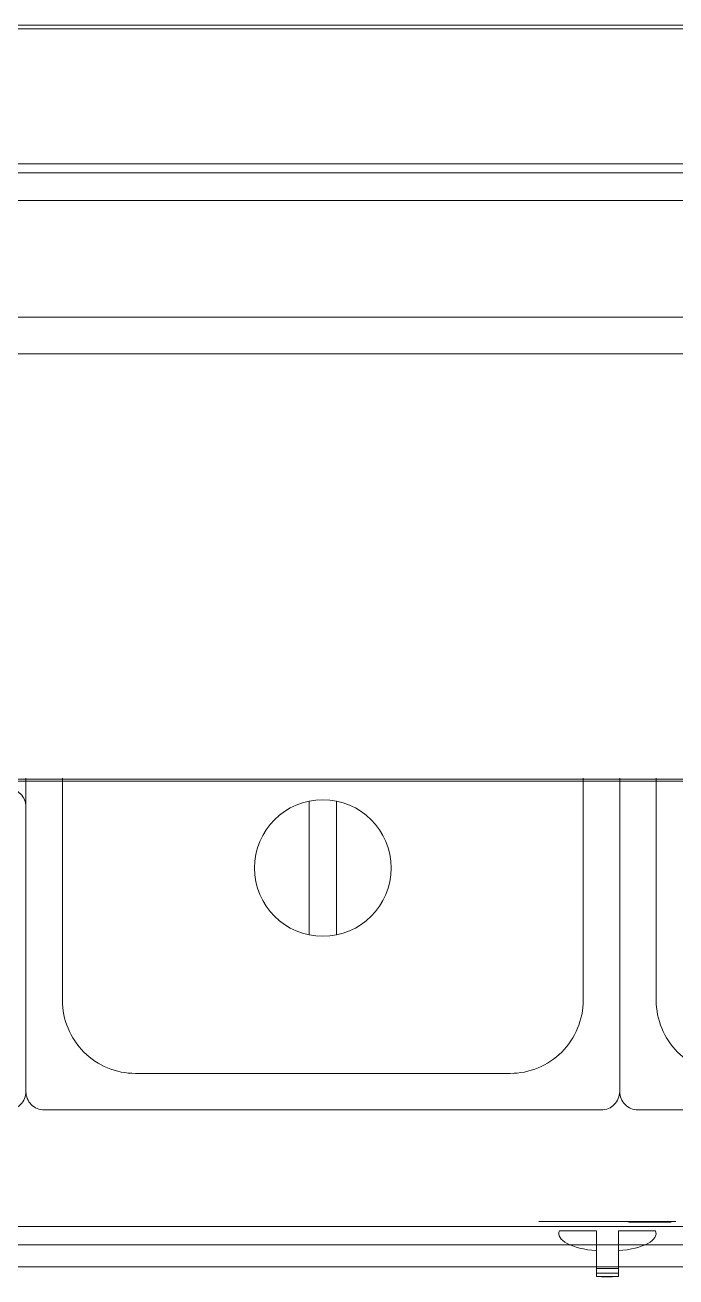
# Model space of a CAD drawing. Header units: millimetres. Extents: x -217756 to 263180, y 55413 to 130608.
# Drawn here: x -208887 to -208531, y 116036 to 116722 of the extents above; entities that cross this region are included whole.
import ezdxf

# ---------------------------------------------------------------- set-up
doc = ezdxf.new("R2010")
doc.units = ezdxf.units.MM
doc.layers.add('ТХ_пищеблок', color=30, linetype='Continuous', lineweight=20)

msp = doc.modelspace()

# ---------------------------------------------------------------- linework, layer by layer
at = {"layer": 'ТХ_пищеблок', "color": 230}
for p, q in [((-209316.12, 116721.5, -816.72), (-207820.12, 116721.5, -816.72)), ((-209316.12, 116721.5, -760.72), (-207820.12, 116721.5, -760.72)), ((-209316.12, 116719.5, -818.72), (-207820.12, 116719.5, -818.72)), ((-209316.12, 116719.5, -817.72), (-207820.12, 116719.5, -817.72)), ((-209316.12, 116719.5, -817.72), (-207820.12, 116719.5, -817.72)), ((-209316.12, 116719.5, -758.72), (-207820.12, 116719.5, -758.72)), ((-209316.12, 116719.5, -758.72), (-207820.12, 116719.5, -758.72)), ((-207823.12, 116645.5, 262.78), (-209313.12, 116645.5, 262.78)), ((-207823.12, 116645.5, 263.78), (-209313.12, 116645.5, 263.78)), ((-207823.12, 116645.5, 263.78), (-209313.12, 116645.5, 263.78)), ((-207823.12, 116640.5, 263.78), (-209313.12, 116640.5, 263.78)), ((-207823.12, 116625.5, 322.78), (-209313.12, 116625.5, 322.78)), ((-207823.12, 116625.5, 322.78), (-209313.12, 116625.5, 322.78)), ((-207823.12, 116625.5, -917.22), (-209313.12, 116625.5, -917.22)), ((-207823.12, 116561.5, 289.78), (-209313.12, 116561.5, 289.78)), ((-207878.12, 116541.5, -47.22), (-209258.12, 116541.5, -47.22)), ((-207823.12, 116308.5, 289.78), (-209313.12, 116308.5, 289.78)), ((-207823.12, 116307.5, 289.78), (-209313.12, 116307.5, 289.78)), ((-207823.12, 116307.5, 320.78), (-209313.12, 116307.5, 320.78)), ((-207823.12, 116307.5, -917.22), (-209313.12, 116307.5, -917.22)), ((-209316.12, 116063.5, -817.72), (-207820.12, 116063.5, -817.72)), ((-209316.12, 116053.5, -817.72), (-207820.12, 116053.5, -817.72)), ((-209316.12, 116053.5, -817.72), (-207820.12, 116053.5, -817.72)), ((-209316.12, 116053.5, -818.72), (-207820.12, 116053.5, -818.72)), ((-209316.12, 116053.5, -758.72), (-207820.12, 116053.5, -758.72)), ((-209316.12, 116053.5, -758.72), (-207820.12, 116053.5, -758.72)), ((-209318.12, 116041.5, -917.22), (-207818.12, 116041.5, -917.22))]:
    msp.add_line(p, q, dxfattribs=at)
at = {"layer": 'ТХ_пищеблок', "color": 230, "extrusion": (2.44929e-16, 1, 0)}
for p, q in [((-209316.12, 116721.5, -760.72), (-207820.12, 116721.5, -760.72)), ((-209316.12, 116721.5, -816.72), (-207820.12, 116721.5, -816.72)), ((-209316.12, 116063.5, -817.72), (-207820.12, 116063.5, -817.72)), ((-209316.12, 116063.5, -818.72), (-207820.12, 116063.5, -818.72))]:
    msp.add_line(p, q, dxfattribs=at)
at = {"layer": 'ТХ_пищеблок', "color": 230, "extrusion": (0, 0, -1)}
for p, q in [((-209316.12, 116719.5, -818.72), (-207820.12, 116719.5, -818.72)), ((-207823.12, 116645.5, 262.78), (-209313.12, 116645.5, 262.78)), ((-207823.12, 116640.5, 262.78), (-209313.12, 116640.5, 262.78)), ((-207823.12, 116561.5, 289.78), (-209313.12, 116561.5, 289.78)), ((-209258.12, 116541.5, -80.22), (-207878.12, 116541.5, -80.22)), ((-207823.12, 116308.5, 289.78), (-209313.12, 116308.5, 289.78)), ((-209316.12, 116063.5, -818.72), (-207820.12, 116063.5, -818.72)), ((-209316.12, 116053.5, -818.72), (-207820.12, 116053.5, -818.72))]:
    msp.add_line(p, q, dxfattribs=at)
at = {"layer": 'ТХ_пищеблок', "color": 230, "extrusion": (-2.44929e-16, -1, 0)}
for p, q in [((-207823.12, 116640.5, 263.78), (-209313.12, 116640.5, 263.78)), ((-207823.12, 116640.5, 262.78), (-209313.12, 116640.5, 262.78)), ((-207878.12, 116541.5, -47.22), (-209258.12, 116541.5, -47.22)), ((-209258.12, 116541.5, -80.22), (-207878.12, 116541.5, -80.22)), ((-207823.12, 116307.5, 320.78), (-209313.12, 116307.5, 320.78)), ((-207823.12, 116307.5, 289.78), (-209313.12, 116307.5, 289.78))]:
    msp.add_line(p, q, dxfattribs=at)
at = {"layer": 'ТХ_пищеблок', "color": 230, "extrusion": (-2.44929e-16, -1, 4.996e-16)}
for p, q in [((-208549.31, 116066.2, -534.86), (-208586.67, 116066.2, -556.14)), ((-208548.81, 116066.2, -535.73), (-208586.18, 116066.2, -557.01)), ((-208548.81, 116066.2, -535.73), (-208586.18, 116066.2, -557.01)), ((-208553.36, 116065.9, -561.72), (-208556.66, 116065.9, -561.72)), ((-208556.66, 116065.9, -561.72), (-208553.25, 116065.9, -560.27)), ((-208553.25, 116065.9, -560.27), (-208554.48, 116065.9, -559.24)), ((-208554.48, 116065.9, -559.24), (-208552.73, 116065.9, -559.39)), ((-208551.69, 116065.9, -562.18), (-208553.36, 116065.9, -563.59)), ((-208553.36, 116065.9, -563.59), (-208553.36, 116065.9, -561.72)), ((-208552.73, 116065.9, -559.39), (-208551.69, 116065.9, -555.51)), ((-208551.69, 116065.9, -555.51), (-208550.65, 116065.9, -559.39)), ((-208550.01, 116065.9, -563.59), (-208551.69, 116065.9, -562.18)), ((-208550.65, 116065.9, -559.39), (-208548.89, 116065.9, -559.24)), ((-208548.89, 116065.9, -559.24), (-208550.13, 116065.9, -560.27)), ((-208550.13, 116065.9, -560.27), (-208546.71, 116065.9, -561.72)), ((-208546.71, 116065.9, -561.72), (-208550.01, 116065.9, -561.72)), ((-208550.01, 116065.9, -561.72), (-208550.01, 116065.9, -563.59)), ((-208549.72, 116065.9, -614.52), (-208548.06, 116065.9, -610.51)), ((-208548.06, 116065.9, -610.51), (-208546.4, 116065.9, -614.52)), ((-208538.9, 116065.9, -586.88), (-208536.12, 116065.9, -580.01)), ((-208536.12, 116065.9, -580.01), (-208533.34, 116065.9, -586.88)), ((-208531.62, 116066.2, -588.72), (-208531.62, 116066.2, -545.72)), ((-208531.62, 116066.2, -588.72), (-208531.62, 116066.2, -545.72)), ((-208574.12, 116036.2, -606.88), (-208574.12, 116036.2, -567.82)), ((-208562.12, 116036.2, -567.82), (-208562.12, 116036.2, -606.88))]:
    msp.add_line(p, q, dxfattribs=at)
at = {"layer": 'ТХ_пищеблок', "color": 230, "extrusion": (-2.41208e-16, -0.984808, 0.173648)}
for p, q in [((-208574.12, 116061.19, -583.24), (-208594.39, 116061.19, -583.24)), ((-208574.12, 116061.2, -583.18), (-208594.38, 116061.2, -583.18)), ((-208574.12, 116061.2, -583.18), (-208574.12, 116061.19, -583.24)), ((-208562.12, 116061.2, -583.18), (-208541.87, 116061.2, -583.18)), ((-208562.12, 116061.2, -583.18), (-208562.12, 116061.19, -583.24)), ((-208562.12, 116061.19, -583.24), (-208541.86, 116061.19, -583.24))]:
    msp.add_line(p, q, dxfattribs=at)
at = {"layer": 'ТХ_пищеблок', "color": 230, "extrusion": (-2.30158e-16, -0.939693, 0.34202)}
for p, q in [((-208574.12, 116061.19, -583.24), (-208594.39, 116061.19, -583.24)), ((-208574.12, 116061.19, -583.24), (-208574.12, 116050.22, -613.37)), ((-208562.12, 116061.19, -583.24), (-208541.86, 116061.19, -583.24)), ((-208562.12, 116061.19, -583.24), (-208562.12, 116050.22, -613.37))]:
    msp.add_line(p, q, dxfattribs=at)
at = {"layer": 'ТХ_пищеблок', "color": 230, "extrusion": (-2.44929e-16, -1, -7.89343e-15)}
for p, q in [((-208574.12, 116061.2, -583.18), (-208594.38, 116061.2, -583.18)), ((-208574.12, 116061.2, -562.57), (-208574.12, 116061.2, -583.18)), ((-208562.12, 116061.2, -562.57), (-208562.12, 116061.2, -583.18)), ((-208562.12, 116061.2, -583.18), (-208541.87, 116061.2, -583.18))]:
    msp.add_line(p, q, dxfattribs=at)
at = {"layer": 'ТХ_пищеблок', "color": 230, "extrusion": (-1, 2.44929e-16, 3.82949e-28)}
for p, q in [((-208574.12, 116061.2, -562.57), (-208574.12, 116061.2, -583.18)), ((-208574.12, 116061.2, -583.18), (-208574.12, 116061.19, -583.24)), ((-208574.12, 116061.19, -583.24), (-208574.12, 116050.22, -613.37)), ((-208574.12, 116036.2, -606.88), (-208574.12, 116036.2, -567.82))]:
    msp.add_line(p, q, dxfattribs=at)
at = {"layer": 'ТХ_пищеблок', "color": 230, "extrusion": (1, -2.44929e-16, 3.82962e-28)}
for p, q in [((-208562.12, 116061.2, -583.18), (-208562.12, 116061.19, -583.24)), ((-208562.12, 116061.2, -562.57), (-208562.12, 116061.2, -583.18)), ((-208562.12, 116061.19, -583.24), (-208562.12, 116050.22, -613.37)), ((-208562.12, 116036.2, -567.82), (-208562.12, 116036.2, -606.88))]:
    msp.add_line(p, q, dxfattribs=at)
at = {"layer": 'ТХ_пищеблок', "color": 230, "elevation": -80.22}
for points in [[(-208886.42, 116309.1), (-208886.42, 116137.37, 0.414214), (-208876.42, 116127.37), (-208571.42, 116127.37, 0.414214), (-208561.42, 116137.37), (-208561.42, 116309.1)], [(-208886.42, 116309.1), (-208886.42, 116137.37, 0.414214), (-208876.42, 116127.37), (-208571.42, 116127.37, 0.414214), (-208561.42, 116137.37), (-208561.42, 116309.1)], [(-208866.42, 116309.1), (-208866.42, 116187.37, 0.414214), (-208826.42, 116147.37), (-208621.42, 116147.37, 0.414214), (-208581.42, 116187.37), (-208581.42, 116309.1)], [(-208866.42, 116309.1), (-208866.42, 116187.37, 0.414214), (-208826.42, 116147.37), (-208621.42, 116147.37, 0.414214), (-208581.42, 116187.37), (-208581.42, 116309.1)], [(-208561.42, 116309.1), (-208561.42, 116137.37, 0.414214), (-208551.42, 116127.37), (-208246.42, 116127.37, 0.414214), (-208236.42, 116137.37), (-208236.42, 116309.1)], [(-208561.42, 116309.1), (-208561.42, 116137.37, 0.414214), (-208551.42, 116127.37), (-208246.42, 116127.37, 0.414214), (-208236.42, 116137.37), (-208236.42, 116309.1)], [(-208541.42, 116309.1), (-208541.42, 116187.37, 0.414214), (-208501.42, 116147.37), (-208296.42, 116147.37, 0.414214), (-208256.42, 116187.37), (-208256.42, 116309.1)], [(-208541.42, 116309.1), (-208541.42, 116187.37, 0.414214), (-208501.42, 116147.37), (-208296.42, 116147.37, 0.414214), (-208256.42, 116187.37), (-208256.42, 116309.1)]]:
    msp.add_lwpolyline(points, format="xyb", dxfattribs=at)
msp.add_lwpolyline([(-208896.42, 116303.37), (-209201.42, 116303.37, 0.414214), (-209211.42, 116293.37), (-209211.42, 116137.37, 0.414214), (-209201.42, 116127.37), (-208896.42, 116127.37, 0.414214), (-208886.42, 116137.37), (-208886.42, 116293.37, 0.414214)], format="xyb", close=True, dxfattribs=at)
msp.add_lwpolyline([(-208896.42, 116303.37), (-209201.42, 116303.37, 0.414214), (-209211.42, 116293.37), (-209211.42, 116137.37, 0.414214), (-209201.42, 116127.37), (-208896.42, 116127.37, 0.414214), (-208886.42, 116137.37), (-208886.42, 116293.37, 0.414214)], format="xyb", close=True, dxfattribs=at)
for points in [[(-208731.42, 116223.23), (-208731.42, 116296.51)], [(-208731.42, 116223.23), (-208731.42, 116296.51)], [(-208716.42, 116223.23), (-208716.42, 116296.51)], [(-208716.42, 116223.23), (-208716.42, 116296.51)]]:
    msp.add_lwpolyline(points, dxfattribs=at)
at = {"layer": 'ТХ_пищеблок', "color": 230}
msp.add_circle((-208723.92, 116259.87, -80.22), 37.4, dxfattribs=at)
msp.add_circle((-208723.92, 116259.87, -80.22), 37.4, dxfattribs=at)
at = {"layer": 'ТХ_пищеблок', "color": 230, "extrusion": (1.83697e-16, 1, -4.996e-16)}
msp.add_circle((208568.12, -588.72, 116066.2), 27.5, dxfattribs=at)
msp.add_circle((208568.12, -588.72, 116066.2), 27.5, dxfattribs=at)
at = {"layer": 'ТХ_пищеблок', "color": 230, "extrusion": (2.44929e-16, 1, -4.996e-16)}
msp.add_circle((208568.12, -588.72, 116066.2), 27.5, dxfattribs=at)
msp.add_circle((208568.12, -588.72, 116066.2), 27.5, dxfattribs=at)
at = {"layer": 'ТХ_пищеблок', "color": 230, "extrusion": (-2.44929e-16, -1, 4.996e-16)}
for centre, radius in [((-208543.33, -545.94, -116065.9), 7), ((-208543.33, -545.94, -116065.9), 7), ((-208568.29, -572.61, -116035.9), 3), ((-208568.29, -572.61, -116035.9), 3)]:
    msp.add_circle(centre, radius, dxfattribs=at)
for centre, radius, start, end in [((-208568.12, -588.72, -116066.2), 37.5, 119.65296, 0), ((-208568.12, -588.72, -116066.2), 37.5, 119.65296, 0), ((-208568.12, -588.72, -116066.2), 36.5, 119.65296, 0), ((-208568.12, -588.72, -116066.2), 36.5, 119.65296, 0), ((-208568.12, -588.72, -116066.2), 36.5, 119.65296, 0), ((-208568.12, -588.72, -116066.2), 36.5, 119.65296, 0), ((-208548.06, -615.21, -116065.9), 1.8, 157.48169, 22.51831), ((-208548.06, -615.21, -116065.9), 1.8, 157.48169, 22.51831), ((-208543.12, -545.72, -116066.2), 12.5, 0, 119.65296), ((-208543.12, -545.72, -116066.2), 12.5, 0, 119.65296), ((-208543.12, -545.72, -116066.2), 11.5, 0, 119.65296), ((-208543.12, -545.72, -116066.2), 11.5, 0, 119.65296), ((-208543.12, -545.72, -116066.2), 11.5, 0, 119.65296), ((-208543.12, -545.72, -116066.2), 11.5, 0, 119.65296), ((-208536.12, -588.01, -116065.9), 3, 157.97569, 22.02431), ((-208536.12, -588.01, -116065.9), 3, 157.97569, 22.02431), ((-208568.12, -588.72, -116036.2), 19.12, 251.71355, 288.28645), ((-208568.12, -588.72, -116036.2), 21.75, 73.98582, 106.01418), ((-208568.12, -588.72, -116036.2), 19.12, 251.71355, 288.28645), ((-208568.12, -588.72, -116036.2), 21.75, 73.98582, 106.01418), ((-208568.12, -588.72, -116036.2), 19.12, 251.71355, 288.28645), ((-208568.12, -588.72, -116036.2), 21.75, 73.98582, 106.01418), ((-208568.12, -588.72, -116036.2), 19.12, 251.71355, 288.28645), ((-208568.12, -588.72, -116036.2), 21.75, 73.98582, 106.01418)]:
    msp.add_arc(centre, radius, start, end, dxfattribs=at)
at = {"layer": 'ТХ_пищеблок', "color": 230, "extrusion": (-2.44929e-16, -1, -7.89343e-15)}
for start, end in [(102.92071, 168.0647), (102.92071, 168.0647), (102.92071, 168.0647), (102.92071, 168.0647), (11.9353, 77.07929), (11.9353, 77.07929), (11.9353, 77.07929), (11.9353, 77.07929)]:
    msp.add_arc((-208568.12, -588.72, -116061.2), 26.83, start, end, dxfattribs=at)
at = {"layer": 'ТХ_пищеблок', "color": 230, "extrusion": (2.44929e-16, 1, -4.996e-16)}
for centre, radius, start, end in [((208568.12, -588.72, 116040.54), 24.08, 255.57075, 284.42925), ((208568.12, -588.72, 116040.54), 24.08, 255.57075, 284.42925), ((208568.12, -588.72, 116040.54), 24.08, 255.57075, 284.42925), ((208568.12, -588.72, 116040.54), 24.08, 255.57075, 284.42925), ((208568.12, -588.72, 116037.94), 23.73, 75.355, 104.645), ((208568.12, -588.72, 116037.94), 23.73, 75.355, 104.645), ((208568.12, -588.72, 116037.94), 23.73, 75.355, 104.645), ((208568.12, -588.72, 116037.94), 23.73, 75.355, 104.645)]:
    msp.add_arc(centre, radius, start, end, dxfattribs=at)
at = {"layer": 'ТХ_пищеблок', "color": 230, "extrusion": (-2.30158e-16, -0.939693, 0.34202)}
for start_param, end_param in [(-1.728752, -0.227547), (-1.728752, -0.227547), (0.227547, 1.728752), (0.227547, 1.728752)]:
    msp.add_ellipse((-208568.12, 116059.67, -587.43), major_axis=(0, -9.69, -26.63), ratio=0.938585, start_param=start_param, end_param=end_param, dxfattribs=at)
at = {"layer": 'ТХ_пищеблок', "color": 230, "extrusion": (-2.41208e-16, -0.984808, 0.173648)}
for start_param, end_param in [(-1.756046, -1.753442), (-1.756046, -1.753442), (1.753442, 1.756046), (1.753442, 1.756046)]:
    msp.add_ellipse((-208568.12, 116060.33, -588.1), major_axis=(0, -4.71, -26.72), ratio=0.984536, start_param=start_param, end_param=end_param, dxfattribs=at)
at = {"layer": 'ТХ_пищеблок', "color": 230}
for points, weights in [([(-208574.12, 116037.94, -565.76), (-208574.12, 116048.81, -564.27), (-208574.12, 116061.2, -562.57)], [1.00032032643, 1.00216085562, 1]), ([(-208574.12, 116037.94, -565.76), (-208574.12, 116048.81, -564.27), (-208574.12, 116061.2, -562.57)], [1.00032032643, 1.00216085562, 1]), ([(-208562.12, 116061.2, -562.57), (-208562.12, 116048.81, -564.27), (-208562.12, 116037.94, -565.76)], [1, 1.00216085562, 1.00032032643]), ([(-208562.12, 116061.2, -562.57), (-208562.12, 116048.81, -564.27), (-208562.12, 116037.94, -565.76)], [1, 1.00216085562, 1.00032032643]), ([(-208574.12, 116050.22, -613.37), (-208574.12, 116045.25, -612.69), (-208574.12, 116040.54, -612.04)], [1.00113845619, 1.00128213751, 1.00070054239]), ([(-208574.12, 116050.22, -613.37), (-208574.12, 116045.25, -612.69), (-208574.12, 116040.54, -612.04)], [1.00113845619, 1.00128213751, 1.00070054239]), ([(-208562.12, 116040.54, -612.04), (-208562.12, 116045.25, -612.69), (-208562.12, 116050.22, -613.37)], [1.00070054239, 1.00128213751, 1.00113845619]), ([(-208562.12, 116040.54, -612.04), (-208562.12, 116045.25, -612.69), (-208562.12, 116050.22, -613.37)], [1.00070054239, 1.00128213751, 1.00113845619])]:
    msp.add_rational_spline(points, weights, degree=2, dxfattribs=at)
for points, knots in [([(-208574.12, 116040.54, -612.04), (-208574.12, 116040.44, -612.03), (-208574.12, 116040.34, -612.01), (-208574.12, 116039.91, -611.93), (-208574.12, 116039.59, -611.83), (-208574.12, 116039.03, -611.59), (-208574.12, 116038.73, -611.43), (-208574.12, 116038.17, -611.05), (-208574.12, 116037.91, -610.82), (-208574.12, 116037.47, -610.38), (-208574.12, 116037.25, -610.11), (-208574.12, 116036.87, -609.53), (-208574.12, 116036.72, -609.22), (-208574.12, 116036.47, -608.62), (-208574.12, 116036.37, -608.27), (-208574.12, 116036.23, -607.57), (-208574.12, 116036.2, -607.21), (-208574.12, 116036.2, -606.88)], [0.632268, 0.632268, 0.632268, 0.632268, 0.914554, 0.914554, 1.829108, 1.829108, 2.758791, 2.758791, 3.688474, 3.688474, 4.641808, 4.641808, 5.595143, 5.595143, 6.579901, 6.579901, 7.56466, 7.56466, 7.56466, 7.56466]), ([(-208574.12, 116040.54, -612.04), (-208574.12, 116040.44, -612.03), (-208574.12, 116040.34, -612.01), (-208574.12, 116039.91, -611.93), (-208574.12, 116039.59, -611.83), (-208574.12, 116039.03, -611.59), (-208574.12, 116038.73, -611.43), (-208574.12, 116038.17, -611.05), (-208574.12, 116037.91, -610.82), (-208574.12, 116037.47, -610.38), (-208574.12, 116037.25, -610.11), (-208574.12, 116036.87, -609.53), (-208574.12, 116036.72, -609.22), (-208574.12, 116036.47, -608.62), (-208574.12, 116036.37, -608.27), (-208574.12, 116036.23, -607.57), (-208574.12, 116036.2, -607.21), (-208574.12, 116036.2, -606.88)], [0.632268, 0.632268, 0.632268, 0.632268, 0.914554, 0.914554, 1.829108, 1.829108, 2.758791, 2.758791, 3.688474, 3.688474, 4.641808, 4.641808, 5.595143, 5.595143, 6.579901, 6.579901, 7.56466, 7.56466, 7.56466, 7.56466]), ([(-208574.12, 116036.2, -567.82), (-208574.12, 116036.2, -567.69), (-208574.12, 116036.21, -567.55), (-208574.12, 116036.27, -567.27), (-208574.12, 116036.31, -567.13), (-208574.12, 116036.41, -566.9), (-208574.12, 116036.47, -566.77), (-208574.12, 116036.62, -566.54), (-208574.12, 116036.71, -566.43), (-208574.12, 116036.88, -566.25), (-208574.12, 116036.99, -566.16), (-208574.12, 116037.21, -566.01), (-208574.12, 116037.33, -565.95), (-208574.12, 116037.56, -565.85), (-208574.12, 116037.69, -565.81), (-208574.12, 116037.86, -565.78), (-208574.12, 116037.9, -565.77), (-208574.12, 116037.94, -565.76)], [9.072456, 9.072456, 9.072456, 9.072456, 9.461832, 9.461832, 9.851208, 9.851208, 10.232034, 10.232034, 10.61286, 10.61286, 10.985234, 10.985234, 11.357609, 11.357609, 11.723726, 11.723726, 11.836924, 11.836924, 11.836924, 11.836924]), ([(-208574.12, 116036.2, -567.82), (-208574.12, 116036.2, -567.69), (-208574.12, 116036.21, -567.55), (-208574.12, 116036.27, -567.27), (-208574.12, 116036.31, -567.13), (-208574.12, 116036.41, -566.9), (-208574.12, 116036.47, -566.77), (-208574.12, 116036.62, -566.54), (-208574.12, 116036.71, -566.43), (-208574.12, 116036.88, -566.25), (-208574.12, 116036.99, -566.16), (-208574.12, 116037.21, -566.01), (-208574.12, 116037.33, -565.95), (-208574.12, 116037.56, -565.85), (-208574.12, 116037.69, -565.81), (-208574.12, 116037.86, -565.78), (-208574.12, 116037.9, -565.77), (-208574.12, 116037.94, -565.76)], [9.072456, 9.072456, 9.072456, 9.072456, 9.461832, 9.461832, 9.851208, 9.851208, 10.232034, 10.232034, 10.61286, 10.61286, 10.985234, 10.985234, 11.357609, 11.357609, 11.723726, 11.723726, 11.836924, 11.836924, 11.836924, 11.836924]), ([(-208562.12, 116036.2, -606.88), (-208562.12, 116036.2, -607.21), (-208562.12, 116036.23, -607.57), (-208562.12, 116036.37, -608.27), (-208562.12, 116036.47, -608.62), (-208562.12, 116036.72, -609.22), (-208562.12, 116036.87, -609.53), (-208562.12, 116037.25, -610.11), (-208562.12, 116037.47, -610.38), (-208562.12, 116037.91, -610.82), (-208562.12, 116038.17, -611.05), (-208562.12, 116038.73, -611.43), (-208562.12, 116039.03, -611.59), (-208562.12, 116039.59, -611.83), (-208562.12, 116039.91, -611.93), (-208562.12, 116040.34, -612.01), (-208562.12, 116040.44, -612.03), (-208562.12, 116040.54, -612.04)], [22.902179, 22.902179, 22.902179, 22.902179, 23.886937, 23.886937, 24.871696, 24.871696, 25.82503, 25.82503, 26.778365, 26.778365, 27.708048, 27.708048, 28.63773, 28.63773, 29.552284, 29.552284, 29.834571, 29.834571, 29.834571, 29.834571]), ([(-208562.12, 116036.2, -606.88), (-208562.12, 116036.2, -607.21), (-208562.12, 116036.23, -607.57), (-208562.12, 116036.37, -608.27), (-208562.12, 116036.47, -608.62), (-208562.12, 116036.72, -609.22), (-208562.12, 116036.87, -609.53), (-208562.12, 116037.25, -610.11), (-208562.12, 116037.47, -610.38), (-208562.12, 116037.91, -610.82), (-208562.12, 116038.17, -611.05), (-208562.12, 116038.73, -611.43), (-208562.12, 116039.03, -611.59), (-208562.12, 116039.59, -611.83), (-208562.12, 116039.91, -611.93), (-208562.12, 116040.34, -612.01), (-208562.12, 116040.44, -612.03), (-208562.12, 116040.54, -612.04)], [22.902179, 22.902179, 22.902179, 22.902179, 23.886937, 23.886937, 24.871696, 24.871696, 25.82503, 25.82503, 26.778365, 26.778365, 27.708048, 27.708048, 28.63773, 28.63773, 29.552284, 29.552284, 29.834571, 29.834571, 29.834571, 29.834571]), ([(-208562.12, 116037.94, -565.76), (-208562.12, 116037.9, -565.77), (-208562.12, 116037.86, -565.78), (-208562.12, 116037.69, -565.81), (-208562.12, 116037.56, -565.85), (-208562.12, 116037.33, -565.95), (-208562.12, 116037.21, -566.01), (-208562.12, 116036.99, -566.16), (-208562.12, 116036.88, -566.25), (-208562.12, 116036.71, -566.43), (-208562.12, 116036.62, -566.54), (-208562.12, 116036.47, -566.77), (-208562.12, 116036.41, -566.9), (-208562.12, 116036.31, -567.13), (-208562.12, 116036.27, -567.27), (-208562.12, 116036.21, -567.55), (-208562.12, 116036.2, -567.69), (-208562.12, 116036.2, -567.82)], [0.252918, 0.252918, 0.252918, 0.252918, 0.366116, 0.366116, 0.732233, 0.732233, 1.104608, 1.104608, 1.476982, 1.476982, 1.857808, 1.857808, 2.238634, 2.238634, 2.62801, 2.62801, 3.017386, 3.017386, 3.017386, 3.017386]), ([(-208562.12, 116037.94, -565.76), (-208562.12, 116037.9, -565.77), (-208562.12, 116037.86, -565.78), (-208562.12, 116037.69, -565.81), (-208562.12, 116037.56, -565.85), (-208562.12, 116037.33, -565.95), (-208562.12, 116037.21, -566.01), (-208562.12, 116036.99, -566.16), (-208562.12, 116036.88, -566.25), (-208562.12, 116036.71, -566.43), (-208562.12, 116036.62, -566.54), (-208562.12, 116036.47, -566.77), (-208562.12, 116036.41, -566.9), (-208562.12, 116036.31, -567.13), (-208562.12, 116036.27, -567.27), (-208562.12, 116036.21, -567.55), (-208562.12, 116036.2, -567.69), (-208562.12, 116036.2, -567.82)], [0.252918, 0.252918, 0.252918, 0.252918, 0.366116, 0.366116, 0.732233, 0.732233, 1.104608, 1.104608, 1.476982, 1.476982, 1.857808, 1.857808, 2.238634, 2.238634, 2.62801, 2.62801, 3.017386, 3.017386, 3.017386, 3.017386])]:
    msp.add_open_spline(points, degree=3, knots=knots, dxfattribs=at)
for points in [[(-209281.12, 116721.5, -758.72), (-209281.12, 116721.5, -639.72), (-207855.12, 116721.5, -639.72), (-207855.12, 116721.5, -758.72)], [(-209281.12, 116721.5, -497.72), (-209281.12, 116721.5, -105.22), (-207855.12, 116721.5, -105.22), (-207855.12, 116721.5, -497.72)]]:
    msp.add_3dface(points, dxfattribs=at)

doc.saveas('drawing.dxf')
